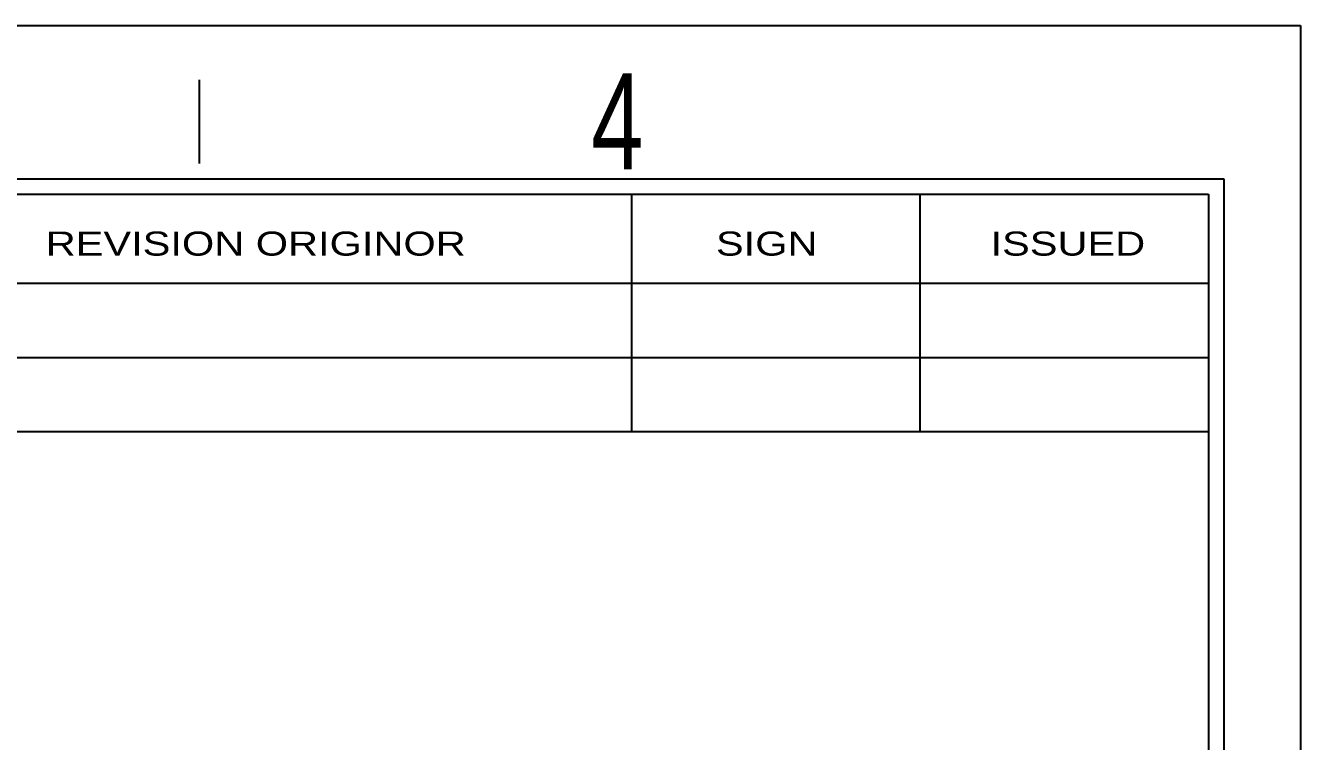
# Model space of a CAD drawing. Header units: millimetres. Extents: x 2 to 295, y 1 to 209.
# Drawn here: x 213 to 295.1, y 162.5 to 208.7 of the extents above; entities that cross this region are included whole.
import ezdxf

# ---------------------------------------------------------------- set-up
doc = ezdxf.new("R2010")
doc.units = ezdxf.units.MM
doc.layers.add('SLD-0', color=179, linetype='Continuous')
doc.styles.add('SLDTEXTSTYLE12', font='ARIAL.TTF', dxfattribs={"width": 1.2324})
doc.styles.add('SLDTEXTSTYLE7', font='GOTHIC.TTF', dxfattribs={"width": 0.7304})

msp = doc.modelspace()

# ---------------------------------------------------------------- linework, layer by layer
at = {"layer": 'SLD-0'}
for p, q in [((1.591, 208.674), (295.107, 208.674)), ((295.107, 208.674), (295.107, 1.294)), ((12.675, 197.811), (289.181, 197.811)), ((252.017, 197.811), (252.017, 182.514)), ((270.599, 197.811), (270.599, 182.514)), ((289.181, 197.811), (289.181, 7.219))]:
    msp.add_line(p, q, dxfattribs=at)
at = {"layer": 'SLD-0', "color": 6, "linetype": 'Continuous'}
for p, q in [((224.204, 199.786), (224.204, 205.169)), ((11.687, 198.799), (290.169, 198.799)), ((290.169, 198.799), (290.169, 6.231))]:
    msp.add_line(p, q, dxfattribs=at)
at = {"layer": 'SLD-0', "color": 179, "linetype": 'Continuous'}
for p, q in [((178.659, 192.074), (289.181, 192.074)), ((178.659, 187.294), (289.181, 187.294)), ((178.659, 182.514), (289.181, 182.514))]:
    msp.add_line(p, q, dxfattribs=at)

# ---------------------------------------------------------------- texts
at = {"layer": 'SLD-0', "insert": (249.441, 205.587), "char_height": 6.172, "attachment_point": 1, "style": 'SLDTEXTSTYLE7'}
msp.add_mtext('4', dxfattribs=at)
at = {"layer": 'SLD-0', "color": 179, "attachment_point": 1, "style": 'SLDTEXTSTYLE12'}
for s, insert, char_height in [('REVISION ORIGINOR', (214.308, 195.4), 1.55363), ('SIGN', (257.466, 195.4), 1.5536), ('ISSUED', (275.148, 195.4), 1.5536)]:
    msp.add_mtext(s, dxfattribs=dict(at, insert=insert, char_height=char_height))

doc.saveas('drawing.dxf')
